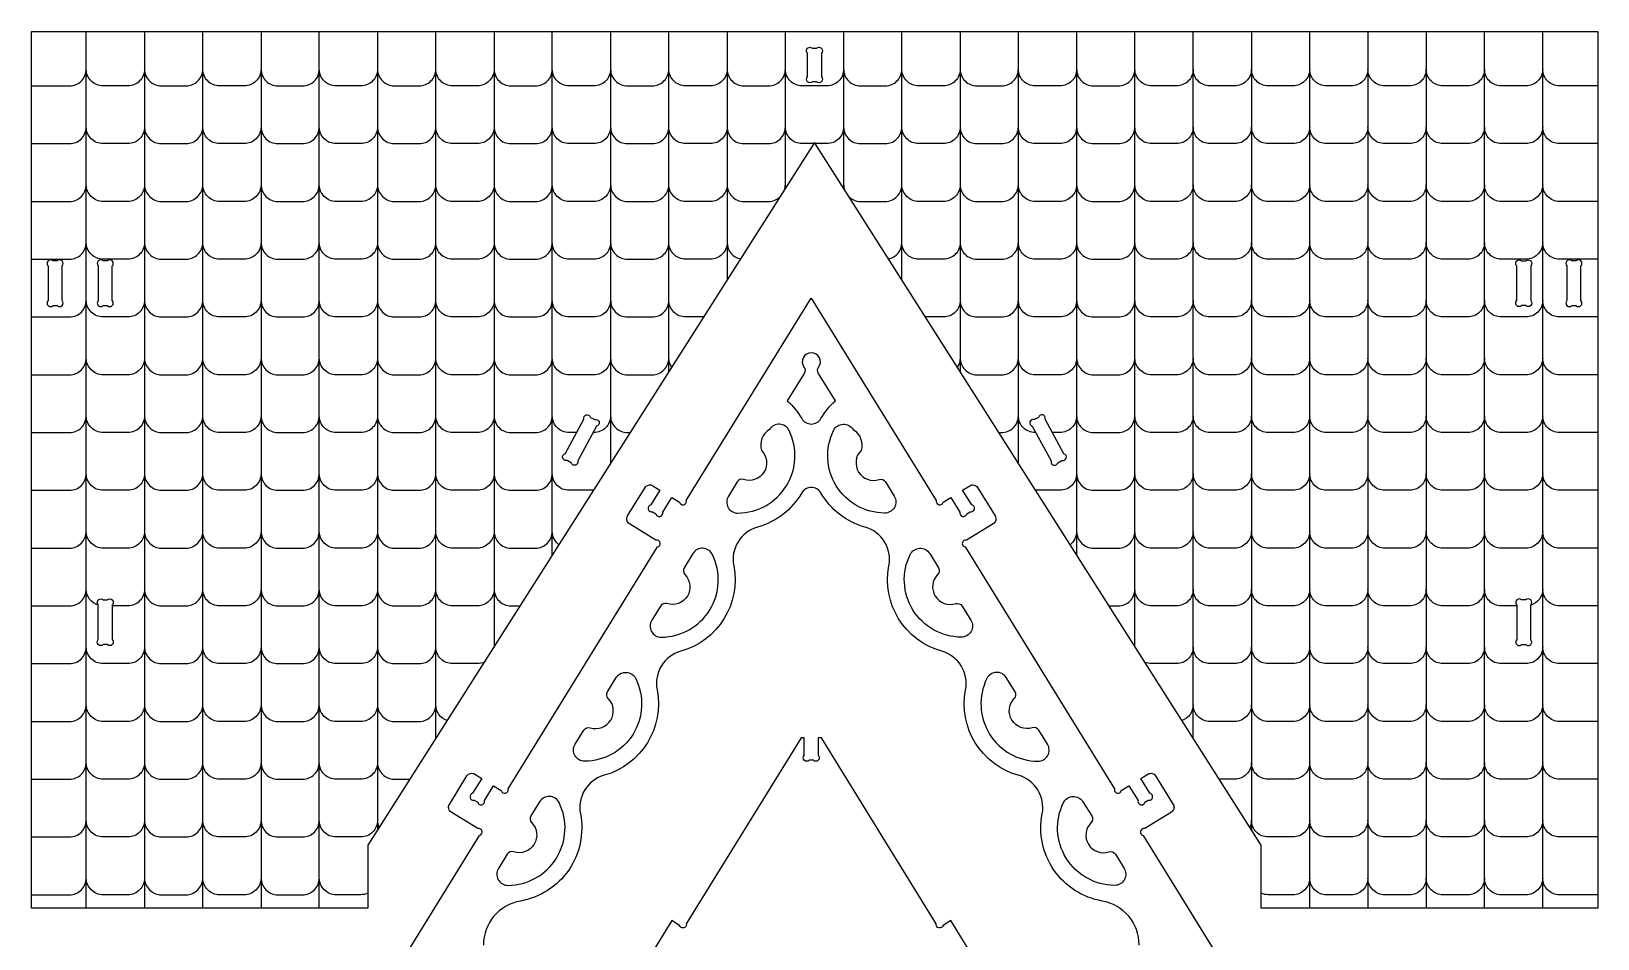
# Model space of a CAD drawing. Extents: x 3744.1 to 3839, y 1424.1 to 1485.3.
# Drawn here: x 3762.8 to 3790.86, y 1447.89 to 1464.15 of the extents above; entities that cross this region are included whole.
import ezdxf

# ---------------------------------------------------------------- set-up
doc = ezdxf.new("R2010")
doc.units = 0
doc.header["$MEASUREMENT"] = 0
doc.layers.add('LAYER1', color=18, linetype='CONTINUOUS')

msp = doc.modelspace()

# ---------------------------------------------------------------- linework, layer by layer
at = {"layer": 'LAYER1'}
msp.add_lwpolyline([(3768.834, 1449.567), (3768.834, 1448.441), (3762.804, 1448.441), (3762.804, 1464.148), (3790.864, 1464.148), (3790.864, 1448.441), (3784.834, 1448.441), (3784.834, 1449.567), (3776.834, 1462.154)], close=True, dxfattribs=at)
for points in [[(3763.788, 1448.441), (3763.788, 1464.148)], [(3764.832, 1464.148), (3764.832, 1448.441)], [(3765.875, 1448.441), (3765.875, 1464.148)], [(3766.919, 1464.148), (3766.919, 1448.441)], [(3767.963, 1448.441), (3767.963, 1464.148)], [(3769.006, 1464.148), (3769.006, 1449.839)], [(3770.05, 1451.481), (3770.05, 1464.148)], [(3771.094, 1464.148), (3771.094, 1453.123)], [(3772.137, 1454.765), (3772.137, 1464.148)], [(3773.181, 1464.148), (3773.181, 1456.407)], [(3774.225, 1458.049), (3774.225, 1464.148)], [(3775.268, 1464.148), (3775.268, 1459.691)], [(3776.312, 1461.333), (3776.312, 1464.148)], [(3777.356, 1464.148), (3777.356, 1461.333)], [(3778.399, 1459.691), (3778.399, 1464.148)], [(3779.443, 1464.148), (3779.443, 1458.049)], [(3780.486, 1456.407), (3780.486, 1464.148)], [(3781.53, 1464.148), (3781.53, 1454.765)], [(3782.574, 1453.123), (3782.574, 1464.148)], [(3783.617, 1451.481), (3783.617, 1464.148)], [(3784.661, 1464.148), (3784.661, 1449.839)], [(3785.705, 1448.441), (3785.705, 1464.148)], [(3786.748, 1464.148), (3786.748, 1448.441)], [(3787.792, 1464.148), (3787.792, 1448.441)], [(3788.836, 1448.441), (3788.836, 1464.148)], [(3789.879, 1448.441), (3789.879, 1464.148)]]:
    msp.add_lwpolyline(points, dxfattribs=at)
for points in [[(3776.959, 1463.756), (3776.959, 1463.333, -1), (3776.87, 1463.244), (3776.797, 1463.244, -1), (3776.709, 1463.333), (3776.709, 1463.756, -1), (3776.797, 1463.844), (3776.87, 1463.844, -1)], [(3763.104, 1459.946), (3763.104, 1459.324, 1), (3763.192, 1459.235), (3763.265, 1459.235, 1), (3763.354, 1459.324), (3763.354, 1459.946, 1), (3763.265, 1460.035), (3763.192, 1460.035, 1)], [(3764.004, 1459.946), (3764.004, 1459.324, 1), (3764.092, 1459.235), (3764.165, 1459.235, 1), (3764.254, 1459.324), (3764.254, 1459.946, 1), (3764.165, 1460.035), (3764.092, 1460.035, 1)], [(3789.502, 1460.035), (3789.575, 1460.035, -1), (3789.664, 1459.946), (3789.664, 1459.324, -1), (3789.575, 1459.235), (3789.502, 1459.235, -1), (3789.414, 1459.324), (3789.414, 1459.946, -1)], [(3790.314, 1459.946), (3790.314, 1459.324, 1), (3790.402, 1459.235), (3790.475, 1459.235, 1), (3790.564, 1459.324), (3790.564, 1459.946, 1), (3790.475, 1460.035), (3790.402, 1460.035, 1)], [(3776.604, 1457.213, 0.575498), (3776.949, 1457.213, -0.077363), (3777.207, 1457.531), (3776.904, 1458.021, -0.303894), (3776.908, 1458.132, 0.612281), (3776.776, 1458.39, 0.612281), (3776.645, 1458.132, -0.303894), (3776.649, 1458.021), (3776.346, 1457.531, -0.077363)], [(3772.931, 1457.073), (3772.594, 1456.456, -1), (3772.474, 1456.421), (3772.401, 1456.461, -1), (3772.365, 1456.581), (3772.702, 1457.198, -1), (3772.822, 1457.233), (3772.896, 1457.193, -1)], [(3780.736, 1457.073), (3781.073, 1456.456, 1), (3781.193, 1456.421), (3781.267, 1456.461, 1), (3781.302, 1456.581), (3780.965, 1457.198, 1), (3780.845, 1457.233), (3780.772, 1457.193, 1)], [(3775.291, 1455.823, 0.589932), (3775.463, 1455.518, 0.55259), (3776.378, 1456.999, 0.589932), (3776.028, 1457.016, 0.344768), (3775.886, 1456.641, -0.782555), (3775.563, 1456.119, 0.344768), (3775.448, 1456.076)], [(3778.262, 1455.823, -0.589932), (3778.09, 1455.518, -0.55259), (3777.175, 1456.999, -0.589932), (3777.524, 1457.016, -0.344768), (3777.667, 1456.641, 0.782555), (3777.99, 1456.119, -0.344768), (3778.105, 1456.076)], [(3774.075, 1453.853), (3773.918, 1453.6, 0.589932), (3774.09, 1453.295, 0.55259), (3775.005, 1454.776, 0.589932), (3774.655, 1454.793), (3774.499, 1454.54, 0.344768), (3774.513, 1454.418, -0.782555), (3774.19, 1453.896, 0.344768)], [(3779.478, 1453.853), (3779.634, 1453.6, -0.589932), (3779.463, 1453.295, -0.55259), (3778.548, 1454.776, -0.589932), (3778.897, 1454.793), (3779.054, 1454.54, -0.344768), (3779.04, 1454.418, 0.782555), (3779.363, 1453.896, -0.344768)], [(3764.092, 1453.962), (3764.165, 1453.962, -1), (3764.254, 1453.874), (3764.254, 1453.251, -1), (3764.165, 1453.162), (3764.092, 1453.162, -1), (3764.004, 1453.251), (3764.004, 1453.874, -1)], [(3789.414, 1453.874), (3789.414, 1453.251, 1), (3789.502, 1453.162), (3789.575, 1453.162, 1), (3789.664, 1453.251), (3789.664, 1453.874, 1), (3789.575, 1453.962), (3789.502, 1453.962, 1)], [(3772.702, 1451.63, -0.344768), (3772.817, 1451.673, 0.782555), (3773.14, 1452.195, -0.344768), (3773.126, 1452.317), (3773.283, 1452.571, -0.589932), (3773.632, 1452.554, -0.55259), (3772.717, 1451.072, -0.589932), (3772.545, 1451.377)], [(3780.851, 1451.63, 0.344768), (3780.735, 1451.673, -0.782555), (3780.413, 1452.195, 0.344768), (3780.427, 1452.317), (3780.27, 1452.571, 0.589932), (3779.921, 1452.554, 0.55259), (3780.836, 1451.072, 0.589932), (3781.007, 1451.377)], [(3771.329, 1449.407), (3771.173, 1449.154, 0.589932), (3771.344, 1448.849, 0.55259), (3772.259, 1450.331, 0.589932), (3771.91, 1450.348), (3771.753, 1450.095, 0.344768), (3771.767, 1449.972, -0.782555), (3771.445, 1449.45, 0.344768)], [(3782.224, 1449.407), (3782.38, 1449.154, -0.589932), (3782.209, 1448.849, -0.55259), (3781.294, 1450.331, -0.589932), (3781.643, 1450.348), (3781.8, 1450.095, -0.344768), (3781.786, 1449.972, 0.782555), (3782.108, 1449.45, -0.344768)]]:
    msp.add_lwpolyline(points, format="xyb", close=True, dxfattribs=at)
for points in [[(3762.804, 1463.171), (3763.488, 1463.171, 0.414214), (3763.788, 1463.471)], [(3764.832, 1463.471, -0.414214), (3764.532, 1463.171), (3764.088, 1463.171, -0.414214), (3763.788, 1463.471)], [(3764.832, 1463.471, 0.414214), (3765.132, 1463.171), (3765.575, 1463.171, 0.414214), (3765.875, 1463.471)], [(3766.919, 1463.471, -0.414214), (3766.619, 1463.171), (3766.175, 1463.171, -0.414214), (3765.875, 1463.471)], [(3766.919, 1463.471, 0.414214), (3767.219, 1463.171), (3767.663, 1463.171, 0.414214), (3767.963, 1463.471)], [(3769.006, 1463.471, -0.414214), (3768.706, 1463.171), (3768.263, 1463.171, -0.414214), (3767.963, 1463.471)], [(3769.006, 1463.471, 0.414214), (3769.306, 1463.171), (3769.75, 1463.171, 0.414214), (3770.05, 1463.471)], [(3771.094, 1463.471, -0.414214), (3770.794, 1463.171), (3770.35, 1463.171, -0.414214), (3770.05, 1463.471)], [(3771.094, 1463.471, 0.414214), (3771.394, 1463.171), (3771.837, 1463.171, 0.414214), (3772.137, 1463.471)], [(3773.181, 1463.471, -0.414214), (3772.881, 1463.171), (3772.437, 1463.171, -0.414214), (3772.137, 1463.471)], [(3773.181, 1463.471, 0.414214), (3773.481, 1463.171), (3773.925, 1463.171, 0.414214), (3774.225, 1463.471)], [(3775.268, 1463.471, -0.414214), (3774.968, 1463.171), (3774.525, 1463.171, -0.414214), (3774.225, 1463.471)], [(3775.268, 1463.471, 0.414214), (3775.568, 1463.171), (3776.012, 1463.171, 0.414214), (3776.312, 1463.471)], [(3777.356, 1463.471, -0.414214), (3777.056, 1463.171), (3776.612, 1463.171, -0.414214), (3776.312, 1463.471)], [(3777.356, 1463.471, 0.414214), (3777.656, 1463.171), (3778.099, 1463.171, 0.414214), (3778.399, 1463.471)], [(3779.443, 1463.471, -0.414214), (3779.143, 1463.171), (3778.699, 1463.171, -0.414214), (3778.399, 1463.471)], [(3779.443, 1463.471, 0.414214), (3779.743, 1463.171), (3780.186, 1463.171, 0.414214), (3780.486, 1463.471)], [(3781.53, 1463.471, -0.414214), (3781.23, 1463.171), (3780.786, 1463.171, -0.414214), (3780.486, 1463.471)], [(3781.53, 1463.471, 0.414214), (3781.83, 1463.171), (3782.274, 1463.171, 0.414214), (3782.574, 1463.471)], [(3783.617, 1463.471, -0.414214), (3783.317, 1463.171), (3782.874, 1463.171, -0.414214), (3782.574, 1463.471)], [(3784.661, 1463.471, -0.414214), (3784.361, 1463.171), (3783.917, 1463.171, -0.414214), (3783.617, 1463.471)], [(3785.705, 1463.471, -0.414214), (3785.405, 1463.171), (3784.961, 1463.171, -0.414214), (3784.661, 1463.471)], [(3786.748, 1463.471, -0.414214), (3786.448, 1463.171), (3786.005, 1463.171, -0.414214), (3785.705, 1463.471)], [(3787.792, 1463.471, -0.414214), (3787.492, 1463.171), (3787.048, 1463.171, -0.414214), (3786.748, 1463.471)], [(3788.836, 1463.471, -0.414214), (3788.536, 1463.171), (3788.092, 1463.171, -0.414214), (3787.792, 1463.471)], [(3789.879, 1463.471, -0.414214), (3789.579, 1463.171), (3789.136, 1463.171, -0.414214), (3788.836, 1463.471)], [(3790.864, 1463.171), (3790.179, 1463.171, -0.414214), (3789.879, 1463.471)], [(3762.804, 1462.136), (3763.488, 1462.136, 0.414214), (3763.788, 1462.436)], [(3764.832, 1462.436, -0.414214), (3764.532, 1462.136), (3764.088, 1462.136, -0.414214), (3763.788, 1462.436)], [(3764.832, 1462.436, 0.414214), (3765.132, 1462.136), (3765.575, 1462.136, 0.414214), (3765.875, 1462.436)], [(3766.919, 1462.436, -0.414214), (3766.619, 1462.136), (3766.175, 1462.136, -0.414214), (3765.875, 1462.436)], [(3766.919, 1462.436, 0.414214), (3767.219, 1462.136), (3767.663, 1462.136, 0.414214), (3767.963, 1462.436)], [(3769.006, 1462.436, -0.414214), (3768.706, 1462.136), (3768.263, 1462.136, -0.414214), (3767.963, 1462.436)], [(3769.006, 1462.436, 0.414214), (3769.306, 1462.136), (3769.75, 1462.136, 0.414214), (3770.05, 1462.436)], [(3771.094, 1462.436, -0.414214), (3770.794, 1462.136), (3770.35, 1462.136, -0.414214), (3770.05, 1462.436)], [(3771.094, 1462.436, 0.414214), (3771.394, 1462.136), (3771.837, 1462.136, 0.414214), (3772.137, 1462.436)], [(3773.181, 1462.436, -0.414214), (3772.881, 1462.136), (3772.437, 1462.136, -0.414214), (3772.137, 1462.436)], [(3773.181, 1462.436, 0.414214), (3773.481, 1462.136), (3773.925, 1462.136, 0.414214), (3774.225, 1462.436)], [(3775.268, 1462.436, -0.414214), (3774.968, 1462.136), (3774.525, 1462.136, -0.414214), (3774.225, 1462.436)], [(3775.268, 1462.436, 0.414214), (3775.568, 1462.136), (3776.012, 1462.136, 0.414214), (3776.312, 1462.436)], [(3776.823, 1462.136), (3776.612, 1462.136, -0.414214), (3776.312, 1462.436)], [(3777.356, 1462.436, -0.414214), (3777.056, 1462.136), (3776.845, 1462.136)], [(3777.356, 1462.436, 0.414214), (3777.656, 1462.136), (3778.099, 1462.136, 0.414214), (3778.399, 1462.436)], [(3779.443, 1462.436, -0.414214), (3779.143, 1462.136), (3778.699, 1462.136, -0.414214), (3778.399, 1462.436)], [(3779.443, 1462.436, 0.414214), (3779.743, 1462.136), (3780.186, 1462.136, 0.414214), (3780.486, 1462.436)], [(3781.53, 1462.436, -0.414214), (3781.23, 1462.136), (3780.786, 1462.136, -0.414214), (3780.486, 1462.436)], [(3781.53, 1462.436, 0.414214), (3781.83, 1462.136), (3782.274, 1462.136, 0.414214), (3782.574, 1462.436)], [(3783.617, 1462.436, -0.414214), (3783.317, 1462.136), (3782.874, 1462.136, -0.414214), (3782.574, 1462.436)], [(3784.661, 1462.436, -0.414214), (3784.361, 1462.136), (3783.917, 1462.136, -0.414214), (3783.617, 1462.436)], [(3785.705, 1462.436, -0.414214), (3785.405, 1462.136), (3784.961, 1462.136, -0.414214), (3784.661, 1462.436)], [(3786.748, 1462.436, -0.414214), (3786.448, 1462.136), (3786.005, 1462.136, -0.414214), (3785.705, 1462.436)], [(3787.792, 1462.436, -0.414214), (3787.492, 1462.136), (3787.048, 1462.136, -0.414214), (3786.748, 1462.436)], [(3788.836, 1462.436, -0.414214), (3788.536, 1462.136), (3788.092, 1462.136, -0.414214), (3787.792, 1462.436)], [(3789.879, 1462.436, -0.414214), (3789.579, 1462.136), (3789.136, 1462.136, -0.414214), (3788.836, 1462.436)], [(3790.864, 1462.136), (3790.179, 1462.136, -0.414214), (3789.879, 1462.436)], [(3762.804, 1461.101), (3763.488, 1461.101, 0.414214), (3763.788, 1461.401)], [(3764.832, 1461.401, -0.414214), (3764.532, 1461.101), (3764.088, 1461.101, -0.414214), (3763.788, 1461.401)], [(3764.832, 1461.401, 0.414214), (3765.132, 1461.101), (3765.575, 1461.101, 0.414214), (3765.875, 1461.401)], [(3766.919, 1461.401, -0.414214), (3766.619, 1461.101), (3766.175, 1461.101, -0.414214), (3765.875, 1461.401)], [(3766.919, 1461.401, 0.414214), (3767.219, 1461.101), (3767.663, 1461.101, 0.414214), (3767.963, 1461.401)], [(3769.006, 1461.401, -0.414214), (3768.706, 1461.101), (3768.263, 1461.101, -0.414214), (3767.963, 1461.401)], [(3769.006, 1461.401, 0.414214), (3769.306, 1461.101), (3769.75, 1461.101, 0.414214), (3770.05, 1461.401)], [(3771.094, 1461.401, -0.414214), (3770.794, 1461.101), (3770.35, 1461.101, -0.414214), (3770.05, 1461.401)], [(3771.094, 1461.401, 0.414214), (3771.394, 1461.101), (3771.837, 1461.101, 0.414214), (3772.137, 1461.401)], [(3773.181, 1461.401, -0.414214), (3772.881, 1461.101), (3772.437, 1461.101, -0.414214), (3772.137, 1461.401)], [(3773.181, 1461.401, 0.414214), (3773.481, 1461.101), (3773.925, 1461.101, 0.414214), (3774.225, 1461.401)], [(3775.268, 1461.401, -0.414214), (3774.968, 1461.101), (3774.525, 1461.101, -0.414214), (3774.225, 1461.401)], [(3775.268, 1461.401, 0.414214), (3775.568, 1461.101), (3776.012, 1461.101, 0.188396), (3776.215, 1461.181)], [(3776.298, 1461.311, 0.076751), (3776.312, 1461.401)], [(3776.318, 1461.342, -0.049716), (3776.312, 1461.401)], [(3777.356, 1461.401, -0.049716), (3777.35, 1461.342)], [(3777.356, 1461.401, 0.076751), (3777.37, 1461.311)], [(3777.452, 1461.181, 0.188396), (3777.656, 1461.101), (3778.099, 1461.101, 0.414214), (3778.399, 1461.401)], [(3779.443, 1461.401, -0.414214), (3779.143, 1461.101), (3778.699, 1461.101, -0.414214), (3778.399, 1461.401)], [(3779.443, 1461.401, 0.414214), (3779.743, 1461.101), (3780.186, 1461.101, 0.414214), (3780.486, 1461.401)], [(3781.53, 1461.401, -0.414214), (3781.23, 1461.101), (3780.786, 1461.101, -0.414214), (3780.486, 1461.401)], [(3781.53, 1461.401, 0.414214), (3781.83, 1461.101), (3782.274, 1461.101, 0.414214), (3782.574, 1461.401)], [(3783.617, 1461.401, -0.414214), (3783.317, 1461.101), (3782.874, 1461.101, -0.414214), (3782.574, 1461.401)], [(3784.661, 1461.401, -0.414214), (3784.361, 1461.101), (3783.917, 1461.101, -0.414214), (3783.617, 1461.401)], [(3785.705, 1461.401, -0.414214), (3785.405, 1461.101), (3784.961, 1461.101, -0.414214), (3784.661, 1461.401)], [(3786.748, 1461.401, -0.414214), (3786.448, 1461.101), (3786.005, 1461.101, -0.414214), (3785.705, 1461.401)], [(3787.792, 1461.401, -0.414214), (3787.492, 1461.101), (3787.048, 1461.101, -0.414214), (3786.748, 1461.401)], [(3788.836, 1461.401, -0.414214), (3788.536, 1461.101), (3788.092, 1461.101, -0.414214), (3787.792, 1461.401)], [(3789.879, 1461.401, -0.414214), (3789.579, 1461.101), (3789.136, 1461.101, -0.414214), (3788.836, 1461.401)], [(3790.864, 1461.101), (3790.179, 1461.101, -0.414214), (3789.879, 1461.401)], [(3762.804, 1460.066), (3763.488, 1460.066, 0.414214), (3763.788, 1460.366)], [(3764.832, 1460.366, -0.414214), (3764.532, 1460.066), (3764.088, 1460.066, -0.414214), (3763.788, 1460.366)], [(3764.832, 1460.366, 0.414214), (3765.132, 1460.066), (3765.575, 1460.066, 0.414214), (3765.875, 1460.366)], [(3766.919, 1460.366, -0.414214), (3766.619, 1460.066), (3766.175, 1460.066, -0.414214), (3765.875, 1460.366)], [(3766.919, 1460.366, 0.414214), (3767.219, 1460.066), (3767.663, 1460.066, 0.414214), (3767.963, 1460.366)], [(3769.006, 1460.366, -0.414214), (3768.706, 1460.066), (3768.263, 1460.066, -0.414214), (3767.963, 1460.366)], [(3769.006, 1460.366, 0.414214), (3769.306, 1460.066), (3769.75, 1460.066, 0.414214), (3770.05, 1460.366)], [(3771.094, 1460.366, -0.414214), (3770.794, 1460.066), (3770.35, 1460.066, -0.414214), (3770.05, 1460.366)], [(3771.094, 1460.366, 0.414214), (3771.394, 1460.066), (3771.837, 1460.066, 0.414214), (3772.137, 1460.366)], [(3773.181, 1460.366, -0.414214), (3772.881, 1460.066), (3772.437, 1460.066, -0.414214), (3772.137, 1460.366)], [(3773.181, 1460.366, 0.414214), (3773.481, 1460.066), (3773.925, 1460.066, 0.414214), (3774.225, 1460.366)], [(3775.268, 1460.366, -0.414214), (3774.968, 1460.066), (3774.525, 1460.066, -0.414214), (3774.225, 1460.366)], [(3775.268, 1460.366, 0.358552), (3775.511, 1460.072)], [(3778.157, 1460.072, 0.358552), (3778.399, 1460.366)], [(3779.443, 1460.366, -0.414214), (3779.143, 1460.066), (3778.699, 1460.066, -0.414214), (3778.399, 1460.366)], [(3779.443, 1460.366, 0.414214), (3779.743, 1460.066), (3780.186, 1460.066, 0.414214), (3780.486, 1460.366)], [(3781.53, 1460.366, -0.414214), (3781.23, 1460.066), (3780.786, 1460.066, -0.414214), (3780.486, 1460.366)], [(3781.53, 1460.366, 0.414214), (3781.83, 1460.066), (3782.274, 1460.066, 0.414214), (3782.574, 1460.366)], [(3783.617, 1460.366, -0.414214), (3783.317, 1460.066), (3782.874, 1460.066, -0.414214), (3782.574, 1460.366)], [(3784.661, 1460.366, -0.414214), (3784.361, 1460.066), (3783.917, 1460.066, -0.414214), (3783.617, 1460.366)], [(3785.705, 1460.366, -0.414214), (3785.405, 1460.066), (3784.961, 1460.066, -0.414214), (3784.661, 1460.366)], [(3786.748, 1460.366, -0.414214), (3786.448, 1460.066), (3786.005, 1460.066, -0.414214), (3785.705, 1460.366)], [(3787.792, 1460.366, -0.414214), (3787.492, 1460.066), (3787.048, 1460.066, -0.414214), (3786.748, 1460.366)], [(3788.836, 1460.366, -0.414214), (3788.536, 1460.066), (3788.092, 1460.066, -0.414214), (3787.792, 1460.366)], [(3789.879, 1460.366, -0.414214), (3789.579, 1460.066), (3789.136, 1460.066, -0.414214), (3788.836, 1460.366)], [(3790.864, 1460.066), (3790.179, 1460.066, -0.414214), (3789.879, 1460.366)], [(3762.804, 1459.031), (3763.488, 1459.031, 0.414214), (3763.788, 1459.331)], [(3764.832, 1459.331, -0.414214), (3764.532, 1459.031), (3764.088, 1459.031, -0.414214), (3763.788, 1459.331)], [(3764.832, 1459.331, 0.414214), (3765.132, 1459.031), (3765.575, 1459.031, 0.414214), (3765.875, 1459.331)], [(3766.919, 1459.331, -0.414214), (3766.619, 1459.031), (3766.175, 1459.031, -0.414214), (3765.875, 1459.331)], [(3766.919, 1459.331, 0.414214), (3767.219, 1459.031), (3767.663, 1459.031, 0.414214), (3767.963, 1459.331)], [(3769.006, 1459.331, -0.414214), (3768.706, 1459.031), (3768.263, 1459.031, -0.414214), (3767.963, 1459.331)], [(3768.836, 1446.513), (3770.832, 1449.745, 1), (3770.803, 1449.866), (3770.325, 1450.162, -0.414214), (3770.293, 1450.299), (3770.608, 1450.81, -0.414214), (3770.746, 1450.842), (3770.873, 1450.763), (3770.71, 1450.498, 1), (3770.739, 1450.376), (3770.801, 1450.338, 1), (3770.922, 1450.367), (3771.086, 1450.632), (3771.223, 1450.547, 1), (3771.345, 1450.576), (3774.023, 1454.911, 1), (3773.994, 1455.033), (3773.517, 1455.328, -0.414214), (3773.484, 1455.466), (3773.799, 1455.976, -0.414214), (3773.937, 1456.009), (3774.065, 1455.93), (3773.901, 1455.665, 1), (3773.93, 1455.543), (3773.992, 1455.505, 1), (3774.114, 1455.534), (3774.277, 1455.799), (3774.415, 1455.714, 1), (3774.537, 1455.743), (3776.776, 1459.369), (3779.016, 1455.743, 1), (3779.138, 1455.714), (3779.276, 1455.799), (3779.439, 1455.534, 1), (3779.561, 1455.505), (3779.623, 1455.543, 1), (3779.652, 1455.665), (3779.488, 1455.93), (3779.616, 1456.009, -0.414214), (3779.753, 1455.976), (3780.069, 1455.466, -0.414214), (3780.036, 1455.328), (3779.559, 1455.033, 1), (3779.53, 1454.911), (3782.208, 1450.576, 1), (3782.329, 1450.547), (3782.467, 1450.632), (3782.63, 1450.367, 1), (3782.752, 1450.338), (3782.814, 1450.376, 1), (3782.843, 1450.498), (3782.679, 1450.763), (3782.807, 1450.842, -0.414214), (3782.945, 1450.81), (3783.26, 1450.299, -0.414214), (3783.227, 1450.162), (3782.75, 1449.866, 1), (3782.721, 1449.745), (3784.717, 1446.513, -0.139213)], [(3769.006, 1459.331, 0.414214), (3769.306, 1459.031), (3769.75, 1459.031, 0.414214), (3770.05, 1459.331)], [(3771.094, 1459.331, -0.414214), (3770.794, 1459.031), (3770.35, 1459.031, -0.414214), (3770.05, 1459.331)], [(3771.094, 1459.331, 0.414214), (3771.394, 1459.031), (3771.837, 1459.031, 0.414214), (3772.137, 1459.331)], [(3773.181, 1459.331, -0.414214), (3772.881, 1459.031), (3772.437, 1459.031, -0.414214), (3772.137, 1459.331)], [(3773.181, 1459.331, 0.414214), (3773.481, 1459.031), (3773.925, 1459.031, 0.414214), (3774.225, 1459.331)], [(3774.849, 1459.031), (3774.525, 1459.031, -0.414214), (3774.225, 1459.331)], [(3779.443, 1459.331, -0.414214), (3779.143, 1459.031), (3778.818, 1459.031)], [(3779.443, 1459.331, 0.414214), (3779.743, 1459.031), (3780.186, 1459.031, 0.414214), (3780.486, 1459.331)], [(3781.53, 1459.331, -0.414214), (3781.23, 1459.031), (3780.786, 1459.031, -0.414214), (3780.486, 1459.331)], [(3781.53, 1459.331, 0.414214), (3781.83, 1459.031), (3782.274, 1459.031, 0.414214), (3782.574, 1459.331)], [(3783.617, 1459.331, -0.414214), (3783.317, 1459.031), (3782.874, 1459.031, -0.414214), (3782.574, 1459.331)], [(3784.661, 1459.331, -0.414214), (3784.361, 1459.031), (3783.917, 1459.031, -0.414214), (3783.617, 1459.331)], [(3785.705, 1459.331, -0.414214), (3785.405, 1459.031), (3784.961, 1459.031, -0.414214), (3784.661, 1459.331)], [(3786.748, 1459.331, -0.414214), (3786.448, 1459.031), (3786.005, 1459.031, -0.414214), (3785.705, 1459.331)], [(3787.792, 1459.331, -0.414214), (3787.492, 1459.031), (3787.048, 1459.031, -0.414214), (3786.748, 1459.331)], [(3788.836, 1459.331, -0.414214), (3788.536, 1459.031), (3788.092, 1459.031, -0.414214), (3787.792, 1459.331)], [(3789.879, 1459.331, -0.414214), (3789.579, 1459.031), (3789.136, 1459.031, -0.414214), (3788.836, 1459.331)], [(3790.864, 1459.031), (3790.179, 1459.031, -0.414214), (3789.879, 1459.331)], [(3762.804, 1457.996), (3763.488, 1457.996, 0.414214), (3763.788, 1458.296)], [(3764.832, 1458.296, -0.414214), (3764.532, 1457.996), (3764.088, 1457.996, -0.414214), (3763.788, 1458.296)], [(3764.832, 1458.296, 0.414214), (3765.132, 1457.996), (3765.575, 1457.996, 0.414214), (3765.875, 1458.296)], [(3766.919, 1458.296, -0.414214), (3766.619, 1457.996), (3766.175, 1457.996, -0.414214), (3765.875, 1458.296)], [(3766.919, 1458.296, 0.414214), (3767.219, 1457.996), (3767.663, 1457.996, 0.414214), (3767.963, 1458.296)], [(3769.006, 1458.296, -0.414214), (3768.706, 1457.996), (3768.263, 1457.996, -0.414214), (3767.963, 1458.296)], [(3769.006, 1458.296, 0.414214), (3769.306, 1457.996), (3769.75, 1457.996, 0.414214), (3770.05, 1458.296)], [(3771.094, 1458.296, -0.414214), (3770.794, 1457.996), (3770.35, 1457.996, -0.414214), (3770.05, 1458.296)], [(3771.094, 1458.296, 0.414214), (3771.394, 1457.996), (3771.837, 1457.996, 0.414214), (3772.137, 1458.296)], [(3773.181, 1458.296, -0.414214), (3772.881, 1457.996), (3772.437, 1457.996, -0.414214), (3772.137, 1458.296)], [(3773.181, 1458.296, 0.414214), (3773.481, 1457.996), (3773.925, 1457.996, 0.414214), (3774.225, 1458.296)], [(3774.276, 1458.129, -0.14901), (3774.225, 1458.296)], [(3779.443, 1458.296, -0.14901), (3779.392, 1458.129)], [(3779.443, 1458.296, 0.414214), (3779.743, 1457.996), (3780.186, 1457.996, 0.414214), (3780.486, 1458.296)], [(3781.53, 1458.296, -0.414214), (3781.23, 1457.996), (3780.786, 1457.996, -0.414214), (3780.486, 1458.296)], [(3781.53, 1458.296, 0.414214), (3781.83, 1457.996), (3782.274, 1457.996, 0.414214), (3782.574, 1458.296)], [(3783.617, 1458.296, -0.414214), (3783.317, 1457.996), (3782.874, 1457.996, -0.414214), (3782.574, 1458.296)], [(3784.661, 1458.296, -0.414214), (3784.361, 1457.996), (3783.917, 1457.996, -0.414214), (3783.617, 1458.296)], [(3785.705, 1458.296, -0.414214), (3785.405, 1457.996), (3784.961, 1457.996, -0.414214), (3784.661, 1458.296)], [(3786.748, 1458.296, -0.414214), (3786.448, 1457.996), (3786.005, 1457.996, -0.414214), (3785.705, 1458.296)], [(3787.792, 1458.296, -0.414214), (3787.492, 1457.996), (3787.048, 1457.996, -0.414214), (3786.748, 1458.296)], [(3788.836, 1458.296, -0.414214), (3788.536, 1457.996), (3788.092, 1457.996, -0.414214), (3787.792, 1458.296)], [(3789.879, 1458.296, -0.414214), (3789.579, 1457.996), (3789.136, 1457.996, -0.414214), (3788.836, 1458.296)], [(3790.864, 1457.996), (3790.179, 1457.996, -0.414214), (3789.879, 1458.296)], [(3762.804, 1456.961), (3763.488, 1456.961, 0.414214), (3763.788, 1457.261)], [(3764.832, 1457.261, -0.414214), (3764.532, 1456.961), (3764.088, 1456.961, -0.414214), (3763.788, 1457.261)], [(3764.832, 1457.261, 0.414214), (3765.132, 1456.961), (3765.575, 1456.961, 0.414214), (3765.875, 1457.261)], [(3766.919, 1457.261, -0.414214), (3766.619, 1456.961), (3766.175, 1456.961, -0.414214), (3765.875, 1457.261)], [(3766.919, 1457.261, 0.414214), (3767.219, 1456.961), (3767.663, 1456.961, 0.414214), (3767.963, 1457.261)], [(3769.006, 1457.261, -0.414214), (3768.706, 1456.961), (3768.263, 1456.961, -0.414214), (3767.963, 1457.261)], [(3769.006, 1457.261, 0.414214), (3769.306, 1456.961), (3769.75, 1456.961, 0.414214), (3770.05, 1457.261)], [(3771.094, 1457.261, -0.414214), (3770.794, 1456.961), (3770.35, 1456.961, -0.414214), (3770.05, 1457.261)], [(3771.094, 1457.261, 0.414214), (3771.394, 1456.961), (3771.837, 1456.961, 0.414214), (3772.137, 1457.261)], [(3772.573, 1456.961), (3772.437, 1456.961, -0.414214), (3772.137, 1457.261)], [(3773.181, 1457.261, -0.414214), (3772.881, 1456.961), (3772.87, 1456.961)], [(3773.181, 1457.261, 0.414214), (3773.481, 1456.961), (3773.533, 1456.961)], [(3780.134, 1456.961), (3780.186, 1456.961, 0.414214), (3780.486, 1457.261)], [(3780.797, 1456.961), (3780.786, 1456.961, -0.414214), (3780.486, 1457.261)], [(3781.53, 1457.261, -0.414214), (3781.23, 1456.961), (3781.094, 1456.961)], [(3781.53, 1457.261, 0.414214), (3781.83, 1456.961), (3782.274, 1456.961, 0.414214), (3782.574, 1457.261)], [(3783.617, 1457.261, -0.414214), (3783.317, 1456.961), (3782.874, 1456.961, -0.414214), (3782.574, 1457.261)], [(3784.661, 1457.261, -0.414214), (3784.361, 1456.961), (3783.917, 1456.961, -0.414214), (3783.617, 1457.261)], [(3785.705, 1457.261, -0.414214), (3785.405, 1456.961), (3784.961, 1456.961, -0.414214), (3784.661, 1457.261)], [(3786.748, 1457.261, -0.414214), (3786.448, 1456.961), (3786.005, 1456.961, -0.414214), (3785.705, 1457.261)], [(3787.792, 1457.261, -0.414214), (3787.492, 1456.961), (3787.048, 1456.961, -0.414214), (3786.748, 1457.261)], [(3788.836, 1457.261, -0.414214), (3788.536, 1456.961), (3788.092, 1456.961, -0.414214), (3787.792, 1457.261)], [(3789.879, 1457.261, -0.414214), (3789.579, 1456.961), (3789.136, 1456.961, -0.414214), (3788.836, 1457.261)], [(3790.864, 1456.961), (3790.179, 1456.961, -0.414214), (3789.879, 1457.261)], [(3762.804, 1455.926), (3763.488, 1455.926, 0.414214), (3763.788, 1456.226)], [(3764.832, 1456.226, -0.414214), (3764.532, 1455.926), (3764.088, 1455.926, -0.414214), (3763.788, 1456.226)], [(3764.832, 1456.226, 0.414214), (3765.132, 1455.926), (3765.575, 1455.926, 0.414214), (3765.875, 1456.226)], [(3766.919, 1456.226, -0.414214), (3766.619, 1455.926), (3766.175, 1455.926, -0.414214), (3765.875, 1456.226)], [(3766.919, 1456.226, 0.414214), (3767.219, 1455.926), (3767.663, 1455.926, 0.414214), (3767.963, 1456.226)], [(3769.006, 1456.226, -0.414214), (3768.706, 1455.926), (3768.263, 1455.926, -0.414214), (3767.963, 1456.226)], [(3769.006, 1456.226, 0.414214), (3769.306, 1455.926), (3769.75, 1455.926, 0.414214), (3770.05, 1456.226)], [(3771.094, 1456.226, -0.414214), (3770.794, 1455.926), (3770.35, 1455.926, -0.414214), (3770.05, 1456.226)], [(3771.094, 1456.226, 0.414214), (3771.394, 1455.926), (3771.837, 1455.926, 0.414214), (3772.137, 1456.226)], [(3772.876, 1455.926), (3772.437, 1455.926, -0.414214), (3772.137, 1456.226)], [(3781.53, 1456.226, -0.414214), (3781.23, 1455.926), (3780.792, 1455.926)], [(3781.53, 1456.226, 0.414214), (3781.83, 1455.926), (3782.274, 1455.926, 0.414214), (3782.574, 1456.226)], [(3783.617, 1456.226, -0.414214), (3783.317, 1455.926), (3782.874, 1455.926, -0.414214), (3782.574, 1456.226)], [(3784.661, 1456.226, -0.414214), (3784.361, 1455.926), (3783.917, 1455.926, -0.414214), (3783.617, 1456.226)], [(3785.705, 1456.226, -0.414214), (3785.405, 1455.926), (3784.961, 1455.926, -0.414214), (3784.661, 1456.226)], [(3786.748, 1456.226, -0.414214), (3786.448, 1455.926), (3786.005, 1455.926, -0.414214), (3785.705, 1456.226)], [(3787.792, 1456.226, -0.414214), (3787.492, 1455.926), (3787.048, 1455.926, -0.414214), (3786.748, 1456.226)], [(3788.836, 1456.226, -0.414214), (3788.536, 1455.926), (3788.092, 1455.926, -0.414214), (3787.792, 1456.226)], [(3789.879, 1456.226, -0.414214), (3789.579, 1455.926), (3789.136, 1455.926, -0.414214), (3788.836, 1456.226)], [(3790.864, 1455.926), (3790.179, 1455.926, -0.414214), (3789.879, 1456.226)], [(3782.65, 1447.781, 0.364346), (3781.988, 1448.569, -0.419429), (3780.913, 1450.13, 0.390324), (3780.485, 1450.821, -0.390324), (3779.54, 1452.353, 0.390324), (3779.112, 1453.044, -0.390324), (3778.167, 1454.575, 0.390324), (3777.739, 1455.267, -0.195222), (3776.949, 1455.879, 0.575498), (3776.604, 1455.879, -0.195222), (3775.813, 1455.267, 0.390324), (3775.386, 1454.575, -0.390324), (3774.441, 1453.044, 0.390324), (3774.013, 1452.353, -0.390324), (3773.068, 1450.821, 0.390324), (3772.64, 1450.13, -0.419429), (3771.565, 1448.569, 0.364346), (3770.903, 1447.781)], [(3762.804, 1454.891), (3763.488, 1454.891, 0.414214), (3763.788, 1455.191)], [(3764.832, 1455.191, -0.414214), (3764.532, 1454.891), (3764.088, 1454.891, -0.414214), (3763.788, 1455.191)], [(3764.832, 1455.191, 0.414214), (3765.132, 1454.891), (3765.575, 1454.891, 0.414214), (3765.875, 1455.191)], [(3766.919, 1455.191, -0.414214), (3766.619, 1454.891), (3766.175, 1454.891, -0.414214), (3765.875, 1455.191)], [(3766.919, 1455.191, 0.414214), (3767.219, 1454.891), (3767.663, 1454.891, 0.414214), (3767.963, 1455.191)], [(3769.006, 1455.191, -0.414214), (3768.706, 1454.891), (3768.263, 1454.891, -0.414214), (3767.963, 1455.191)], [(3769.006, 1455.191, 0.414214), (3769.306, 1454.891), (3769.75, 1454.891, 0.414214), (3770.05, 1455.191)], [(3771.094, 1455.191, -0.414214), (3770.794, 1454.891), (3770.35, 1454.891, -0.414214), (3770.05, 1455.191)], [(3771.094, 1455.191, 0.414214), (3771.394, 1454.891), (3771.837, 1454.891, 0.414214), (3772.137, 1455.191)], [(3772.256, 1454.952, -0.235041), (3772.137, 1455.191)], [(3781.53, 1455.191, -0.235041), (3781.411, 1454.952)], [(3781.53, 1455.191, 0.414214), (3781.83, 1454.891), (3782.274, 1454.891, 0.414214), (3782.574, 1455.191)], [(3783.617, 1455.191, -0.414214), (3783.317, 1454.891), (3782.874, 1454.891, -0.414214), (3782.574, 1455.191)], [(3784.661, 1455.191, -0.414214), (3784.361, 1454.891), (3783.917, 1454.891, -0.414214), (3783.617, 1455.191)], [(3785.705, 1455.191, -0.414214), (3785.405, 1454.891), (3784.961, 1454.891, -0.414214), (3784.661, 1455.191)], [(3786.748, 1455.191, -0.414214), (3786.448, 1454.891), (3786.005, 1454.891, -0.414214), (3785.705, 1455.191)], [(3787.792, 1455.191, -0.414214), (3787.492, 1454.891), (3787.048, 1454.891, -0.414214), (3786.748, 1455.191)], [(3788.836, 1455.191, -0.414214), (3788.536, 1454.891), (3788.092, 1454.891, -0.414214), (3787.792, 1455.191)], [(3789.879, 1455.191, -0.414214), (3789.579, 1454.891), (3789.136, 1454.891, -0.414214), (3788.836, 1455.191)], [(3790.864, 1454.891), (3790.179, 1454.891, -0.414214), (3789.879, 1455.191)], [(3762.804, 1453.856), (3763.488, 1453.856, 0.414214), (3763.788, 1454.156)], [(3764.004, 1453.868, -0.332931), (3763.788, 1454.156)], [(3764.832, 1454.156, -0.414214), (3764.532, 1453.856), (3764.254, 1453.856)], [(3764.832, 1454.156, 0.414214), (3765.132, 1453.856), (3765.575, 1453.856, 0.414214), (3765.875, 1454.156)], [(3766.919, 1454.156, -0.414214), (3766.619, 1453.856), (3766.175, 1453.856, -0.414214), (3765.875, 1454.156)], [(3766.919, 1454.156, 0.414214), (3767.219, 1453.856), (3767.663, 1453.856, 0.414214), (3767.963, 1454.156)], [(3769.006, 1454.156, -0.414214), (3768.706, 1453.856), (3768.263, 1453.856, -0.414214), (3767.963, 1454.156)], [(3769.006, 1454.156, 0.414214), (3769.306, 1453.856), (3769.75, 1453.856, 0.414214), (3770.05, 1454.156)], [(3771.094, 1454.156, -0.414214), (3770.794, 1453.856), (3770.35, 1453.856, -0.414214), (3770.05, 1454.156)], [(3771.094, 1454.156, 0.414214), (3771.394, 1453.856), (3771.56, 1453.856)], [(3782.107, 1453.856), (3782.274, 1453.856, 0.414214), (3782.574, 1454.156)], [(3783.617, 1454.156, -0.414214), (3783.317, 1453.856), (3782.874, 1453.856, -0.414214), (3782.574, 1454.156)], [(3784.661, 1454.156, -0.414214), (3784.361, 1453.856), (3783.917, 1453.856, -0.414214), (3783.617, 1454.156)], [(3785.705, 1454.156, -0.414214), (3785.405, 1453.856), (3784.961, 1453.856, -0.414214), (3784.661, 1454.156)], [(3786.748, 1454.156, -0.414214), (3786.448, 1453.856), (3786.005, 1453.856, -0.414214), (3785.705, 1454.156)], [(3787.792, 1454.156, -0.414214), (3787.492, 1453.856), (3787.048, 1453.856, -0.414214), (3786.748, 1454.156)], [(3788.836, 1454.156, -0.414214), (3788.536, 1453.856), (3788.092, 1453.856, -0.414214), (3787.792, 1454.156)], [(3789.414, 1453.856), (3789.136, 1453.856, -0.414214), (3788.836, 1454.156)], [(3789.879, 1454.156, -0.332931), (3789.664, 1453.868)], [(3790.864, 1453.856), (3790.179, 1453.856, -0.414214), (3789.879, 1454.156)], [(3762.804, 1452.821), (3763.488, 1452.821, 0.414214), (3763.788, 1453.121)], [(3764.832, 1453.121, -0.414214), (3764.532, 1452.821), (3764.088, 1452.821, -0.414214), (3763.788, 1453.121)], [(3764.832, 1453.121, 0.414214), (3765.132, 1452.821), (3765.575, 1452.821, 0.414214), (3765.875, 1453.121)], [(3766.919, 1453.121, -0.414214), (3766.619, 1452.821), (3766.175, 1452.821, -0.414214), (3765.875, 1453.121)], [(3766.919, 1453.121, 0.414214), (3767.219, 1452.821), (3767.663, 1452.821, 0.414214), (3767.963, 1453.121)], [(3769.006, 1453.121, -0.414214), (3768.706, 1452.821), (3768.263, 1452.821, -0.414214), (3767.963, 1453.121)], [(3769.006, 1453.121, 0.414214), (3769.306, 1452.821), (3769.75, 1452.821, 0.414214), (3770.05, 1453.121)], [(3770.92, 1452.849, -0.108933), (3770.794, 1452.821), (3770.35, 1452.821, -0.414214), (3770.05, 1453.121)], [(3783.617, 1453.121, -0.414214), (3783.317, 1452.821), (3782.874, 1452.821, -0.108933), (3782.748, 1452.849)], [(3784.661, 1453.121, -0.414214), (3784.361, 1452.821), (3783.917, 1452.821, -0.414214), (3783.617, 1453.121)], [(3785.705, 1453.121, -0.414214), (3785.405, 1452.821), (3784.961, 1452.821, -0.414214), (3784.661, 1453.121)], [(3786.748, 1453.121, -0.414214), (3786.448, 1452.821), (3786.005, 1452.821, -0.414214), (3785.705, 1453.121)], [(3787.792, 1453.121, -0.414214), (3787.492, 1452.821), (3787.048, 1452.821, -0.414214), (3786.748, 1453.121)], [(3788.836, 1453.121, -0.414214), (3788.536, 1452.821), (3788.092, 1452.821, -0.414214), (3787.792, 1453.121)], [(3789.879, 1453.121, -0.414214), (3789.579, 1452.821), (3789.136, 1452.821, -0.414214), (3788.836, 1453.121)], [(3790.864, 1452.821), (3790.179, 1452.821, -0.414214), (3789.879, 1453.121)], [(3762.804, 1451.786), (3763.488, 1451.786, 0.414214), (3763.788, 1452.086)], [(3764.832, 1452.086, -0.414214), (3764.532, 1451.786), (3764.088, 1451.786, -0.414214), (3763.788, 1452.086)], [(3764.832, 1452.086, 0.414214), (3765.132, 1451.786), (3765.575, 1451.786, 0.414214), (3765.875, 1452.086)], [(3766.919, 1452.086, -0.414214), (3766.619, 1451.786), (3766.175, 1451.786, -0.414214), (3765.875, 1452.086)], [(3766.919, 1452.086, 0.414214), (3767.219, 1451.786), (3767.663, 1451.786, 0.414214), (3767.963, 1452.086)], [(3769.006, 1452.086, -0.414214), (3768.706, 1451.786), (3768.263, 1451.786, -0.414214), (3767.963, 1452.086)], [(3769.006, 1452.086, 0.414214), (3769.306, 1451.786), (3769.75, 1451.786, 0.414214), (3770.05, 1452.086)], [(3770.254, 1451.802, -0.321983), (3770.05, 1452.086)], [(3783.617, 1452.086, -0.321983), (3783.413, 1451.802)], [(3784.661, 1452.086, -0.414214), (3784.361, 1451.786), (3783.917, 1451.786, -0.414214), (3783.617, 1452.086)], [(3785.705, 1452.086, -0.414214), (3785.405, 1451.786), (3784.961, 1451.786, -0.414214), (3784.661, 1452.086)], [(3786.748, 1452.086, -0.414214), (3786.448, 1451.786), (3786.005, 1451.786, -0.414214), (3785.705, 1452.086)], [(3787.792, 1452.086, -0.414214), (3787.492, 1451.786), (3787.048, 1451.786, -0.414214), (3786.748, 1452.086)], [(3788.836, 1452.086, -0.414214), (3788.536, 1451.786), (3788.092, 1451.786, -0.414214), (3787.792, 1452.086)], [(3789.879, 1452.086, -0.414214), (3789.579, 1451.786), (3789.136, 1451.786, -0.414214), (3788.836, 1452.086)], [(3790.864, 1451.786), (3790.179, 1451.786, -0.414214), (3789.879, 1452.086)], [(3779.696, 1447.537), (3779.276, 1448.218), (3779.138, 1448.133, -1), (3779.016, 1448.162), (3776.961, 1451.49), (3776.901, 1451.49), (3776.901, 1451.178, -1), (3776.813, 1451.09), (3776.74, 1451.09, -1), (3776.651, 1451.178), (3776.651, 1451.49), (3776.592, 1451.49), (3774.537, 1448.162, -1), (3774.415, 1448.133), (3774.277, 1448.218), (3773.857, 1447.537)], [(3762.804, 1450.751), (3763.488, 1450.751, 0.414214), (3763.788, 1451.051)], [(3764.832, 1451.051, -0.414214), (3764.532, 1450.751), (3764.088, 1450.751, -0.414214), (3763.788, 1451.051)], [(3764.832, 1451.051, 0.414214), (3765.132, 1450.751), (3765.575, 1450.751, 0.414214), (3765.875, 1451.051)], [(3766.919, 1451.051, -0.414214), (3766.619, 1450.751), (3766.175, 1450.751, -0.414214), (3765.875, 1451.051)], [(3766.919, 1451.051, 0.414214), (3767.219, 1450.751), (3767.663, 1450.751, 0.414214), (3767.963, 1451.051)], [(3769.006, 1451.051, -0.414214), (3768.706, 1450.751), (3768.263, 1450.751, -0.414214), (3767.963, 1451.051)], [(3769.006, 1451.051, 0.414214), (3769.306, 1450.751), (3769.586, 1450.751)], [(3784.661, 1451.051, -0.414214), (3784.361, 1450.751), (3784.081, 1450.751)], [(3785.705, 1451.051, -0.414214), (3785.405, 1450.751), (3784.961, 1450.751, -0.414214), (3784.661, 1451.051)], [(3786.748, 1451.051, -0.414214), (3786.448, 1450.751), (3786.005, 1450.751, -0.414214), (3785.705, 1451.051)], [(3787.792, 1451.051, -0.414214), (3787.492, 1450.751), (3787.048, 1450.751, -0.414214), (3786.748, 1451.051)], [(3788.836, 1451.051, -0.414214), (3788.536, 1450.751), (3788.092, 1450.751, -0.414214), (3787.792, 1451.051)], [(3789.879, 1451.051, -0.414214), (3789.579, 1450.751), (3789.136, 1450.751, -0.414214), (3788.836, 1451.051)], [(3790.864, 1450.751), (3790.179, 1450.751, -0.414214), (3789.879, 1451.051)], [(3762.804, 1449.716), (3763.488, 1449.716, 0.414214), (3763.788, 1450.016)], [(3764.832, 1450.016, -0.414214), (3764.532, 1449.716), (3764.088, 1449.716, -0.414214), (3763.788, 1450.016)], [(3764.832, 1450.016, 0.414214), (3765.132, 1449.716), (3765.575, 1449.716, 0.414214), (3765.875, 1450.016)], [(3766.919, 1450.016, -0.414214), (3766.619, 1449.716), (3766.175, 1449.716, -0.414214), (3765.875, 1450.016)], [(3766.919, 1450.016, 0.414214), (3767.219, 1449.716), (3767.663, 1449.716, 0.414214), (3767.963, 1450.016)], [(3769.006, 1450.016, -0.414214), (3768.706, 1449.716), (3768.263, 1449.716, -0.414214), (3767.963, 1450.016)], [(3769.006, 1450.016, 0.113111), (3769.036, 1449.886)], [(3784.661, 1450.016, -0.113111), (3784.631, 1449.886)], [(3785.705, 1450.016, -0.414214), (3785.405, 1449.716), (3784.961, 1449.716, -0.414214), (3784.661, 1450.016)], [(3786.748, 1450.016, -0.414214), (3786.448, 1449.716), (3786.005, 1449.716, -0.414214), (3785.705, 1450.016)], [(3787.792, 1450.016, -0.414214), (3787.492, 1449.716), (3787.048, 1449.716, -0.414214), (3786.748, 1450.016)], [(3788.836, 1450.016, -0.414214), (3788.536, 1449.716), (3788.092, 1449.716, -0.414214), (3787.792, 1450.016)], [(3789.879, 1450.016, -0.414214), (3789.579, 1449.716), (3789.136, 1449.716, -0.414214), (3788.836, 1450.016)], [(3790.864, 1449.716), (3790.179, 1449.716, -0.414214), (3789.879, 1450.016)], [(3762.804, 1448.681), (3763.488, 1448.681, 0.414214), (3763.788, 1448.981)], [(3764.832, 1448.981, -0.414214), (3764.532, 1448.681), (3764.088, 1448.681, -0.414214), (3763.788, 1448.981)], [(3764.832, 1448.981, 0.414214), (3765.132, 1448.681), (3765.575, 1448.681, 0.414214), (3765.875, 1448.981)], [(3766.919, 1448.981, -0.414214), (3766.619, 1448.681), (3766.175, 1448.681, -0.414214), (3765.875, 1448.981)], [(3766.919, 1448.981, 0.414214), (3767.219, 1448.681), (3767.663, 1448.681, 0.414214), (3767.963, 1448.981)], [(3768.834, 1448.71, -0.110043), (3768.706, 1448.681), (3768.263, 1448.681, -0.414214), (3767.963, 1448.981)], [(3785.705, 1448.981, -0.414214), (3785.405, 1448.681), (3784.961, 1448.681, -0.110043), (3784.834, 1448.71)], [(3786.748, 1448.981, -0.414214), (3786.448, 1448.681), (3786.005, 1448.681, -0.414214), (3785.705, 1448.981)], [(3787.792, 1448.981, -0.414214), (3787.492, 1448.681), (3787.048, 1448.681, -0.414214), (3786.748, 1448.981)], [(3788.836, 1448.981, -0.414214), (3788.536, 1448.681), (3788.092, 1448.681, -0.414214), (3787.792, 1448.981)], [(3789.879, 1448.981, -0.414214), (3789.579, 1448.681), (3789.136, 1448.681, -0.414214), (3788.836, 1448.981)], [(3790.864, 1448.681), (3790.179, 1448.681, -0.414214), (3789.879, 1448.981)]]:
    msp.add_lwpolyline(points, format="xyb", dxfattribs=at)

doc.saveas('drawing.dxf')
